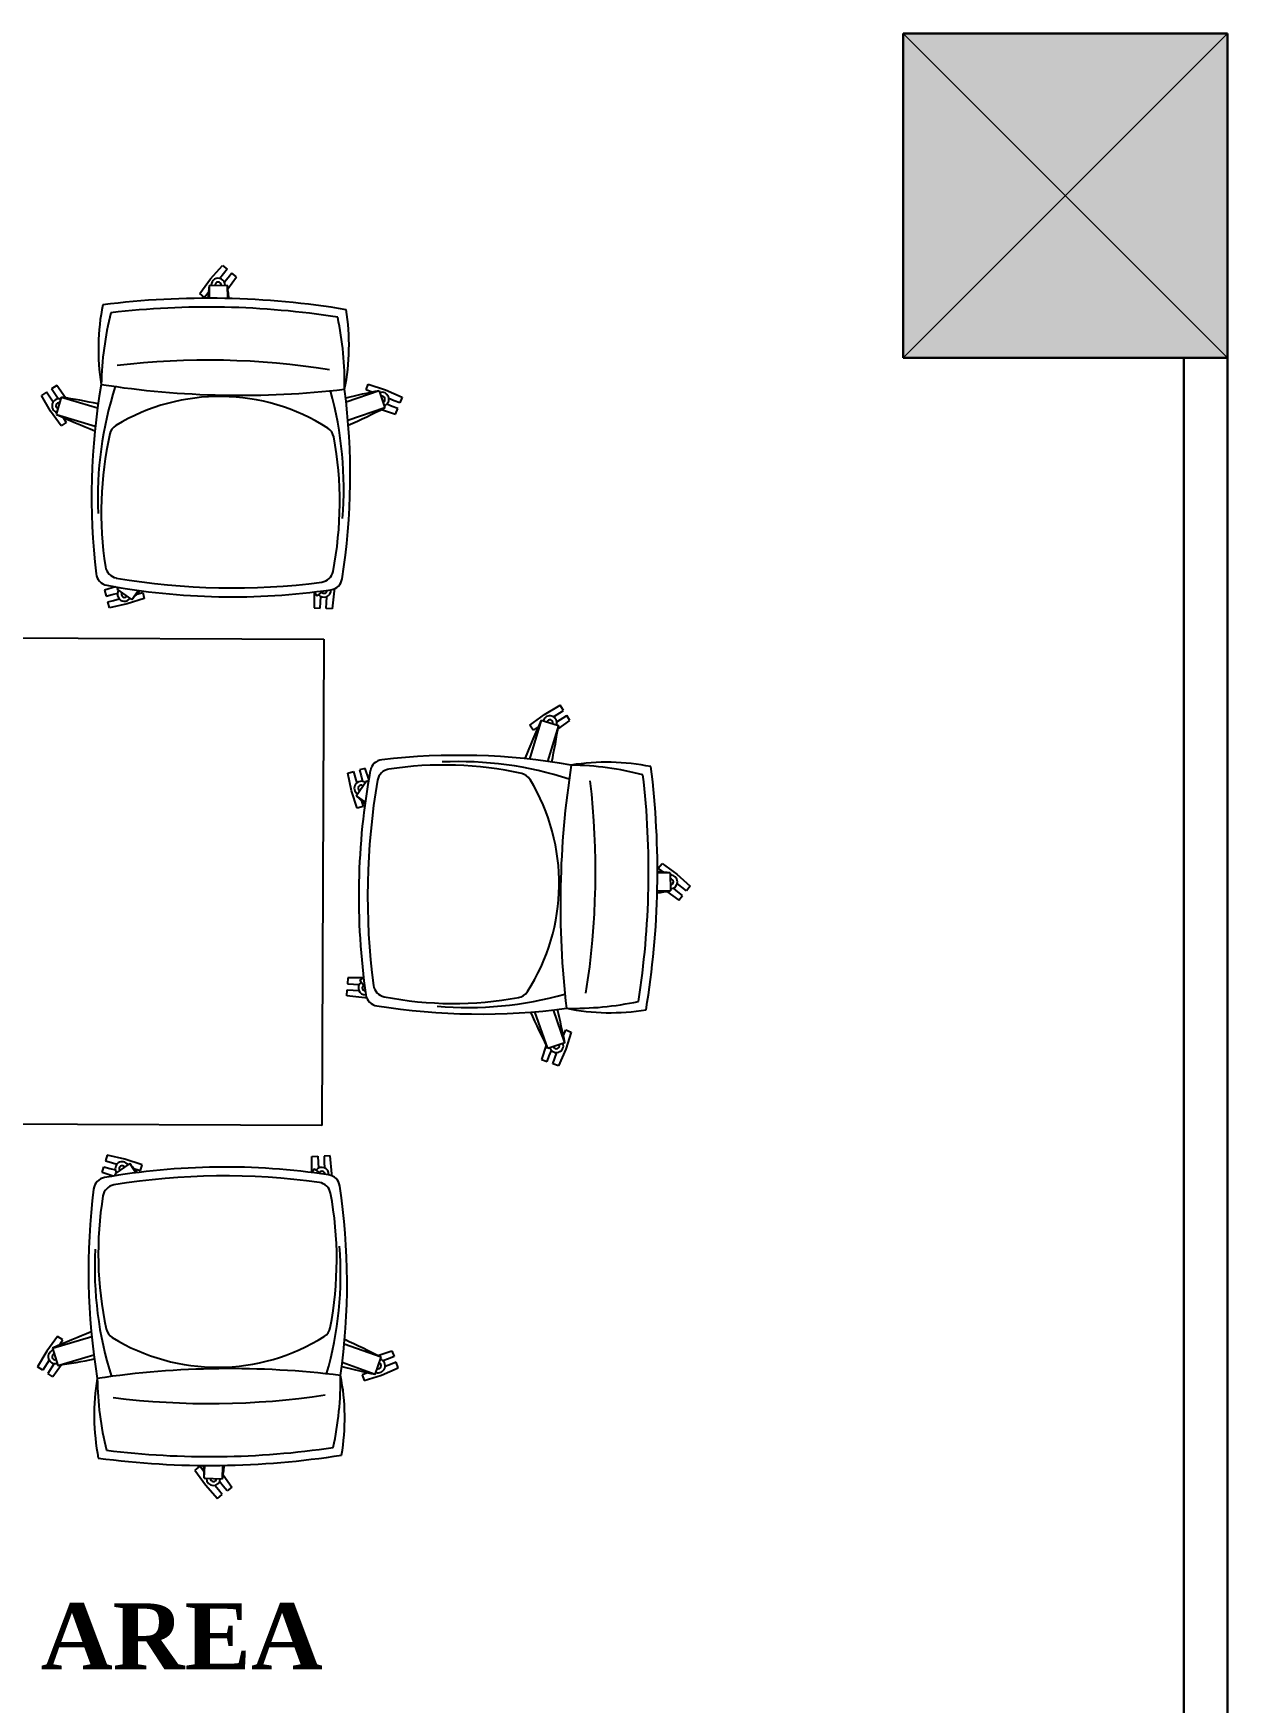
# Model space of a CAD drawing. Header units: inches. Extents: x 327481 to 195042051, y -335014 to 44773228.
# Drawn here: x 370707.5 to 370816.3, y -317054.4 to -316902.4 of the extents above; entities that cross this region are included whole.
import ezdxf

# ---------------------------------------------------------------- set-up
doc = ezdxf.new("R2010")
doc.units = ezdxf.units.IN
doc.header["$MEASUREMENT"] = 0
doc.layers.add('cad-block.com', color=250, linetype='Continuous')
doc.layers.add('center', color=146, linetype='Continuous')
for name, color, linetype, lineweight in [('column 1', 146, 'Continuous', 30), ('furniture', 251, 'Continuous', 13), ('TEXT', 7, 'Continuous', 0), ('WALL', 12, 'Continuous', 30)]:
    doc.layers.add(name, color=color, linetype=linetype, lineweight=lineweight)
doc.styles.get("Standard").update_dxf_attribs({"font": 'times.ttf', "height": 12})

# ---------------------------------------------------------------- blocks, each defined once
blk = doc.blocks.new('COLUMN1')
at = {"layer": 'column 1'}
h = blk.add_hatch(color=256, dxfattribs=at)
h.paths.add_polyline_path([(1, 1), (0, 1), (0.5, 0.5)])
h.paths.add_polyline_path([(1, 1), (0.5, 0.5), (1, 0)])
h.paths.add_polyline_path([(0.5, 0.5), (0, 0), (1, 0)])
h.paths.add_polyline_path([(0.5, 0.5), (0, 1), (0, 0)])
at = {"layer": 'column 1', "lineweight": 0, "ltscale": 0.3}
for p, q in [((0, 1), (1, 0)), ((0, 0), (1, 1))]:
    blk.add_line(p, q, dxfattribs=at)
at = {"layer": 'column 1', "ltscale": 0.3}
for p, q in [((1, 1), (0, 1)), ((0, 1), (0, 0)), ((1, 0), (1, 1)), ((0, 0), (1, 0))]:
    blk.add_line(p, q, dxfattribs=at)
blk = doc.blocks.new('furn031')
at = {"color": 0, "ltscale": 0.7}
for p, q in [((-19.9, -2979.8), (-7.9, 20.2)), ((1092.1, 15.8), (1080.1, -2984.2)), ((-587.7, -2371.7), (-580.2, -2360.3)), ((1652.8, -2380.6), (1645.4, -2369.1)), ((1080.1, -2984.2), (-19.9, -2979.8)), ((895.9, -3540.6), (907.4, -3533.2))]:
    blk.add_line(p, q, dxfattribs=at)
at = {"color": 0}
for p, q in [((-572.7, -2348.9), (-565.1, -2337.5)), ((-529.9, -2358.4), (-565.1, -2337.5)), ((-560.5, -2391.7), (-587.7, -2371.7)), ((-557.8, -2375.1), (-580.2, -2360.3)), ((-550.3, -2363.7), (-572.7, -2348.9)), ((-522.6, -2371.4), (-561.9, -2383)), ((-496.8, -2382.7), (-529.9, -2358.4)), ((-522.6, -2371.4), (-496.7, -2459.7)), ((1561.9, -2390.9), (1595.1, -2366.9)), ((1595.1, -2366.9), (1630.5, -2346.2)), ((1615.5, -2372.3), (1638, -2357.7)), ((1622.9, -2383.7), (1645.4, -2369.1)), ((1638, -2357.7), (1630.5, -2346.2)), ((-561.9, -2383), (-538, -2464.5)), ((-516.1, -2386.3), (-515.8, -2386.6)), ((-515.8, -2386.6), (-504.4, -2394.1)), ((-504.4, -2394.1), (-496.8, -2382.7)), ((1587.7, -2379.8), (1561.1, -2467.9)), ((1569.3, -2402.3), (1561.9, -2390.9)), ((1580.7, -2394.9), (1569.3, -2402.3)), ((1581.1, -2394.7), (1580.7, -2394.9)), ((1587.7, -2379.8), (1626.9, -2391.7)), ((1626.9, -2391.7), (1602.3, -2473)), ((1625.5, -2400.4), (1652.8, -2380.6)), ((-134.1, -2508), (-126, -2483.7)), ((-126, -2483.7), (-112.9, -2487.3)), ((-112.9, -2487.3), (-116.5, -2500.5)), ((1190.2, -2488.9), (1177.1, -2492.5)), ((1198.1, -2513.3), (1190.2, -2488.9)), ((-128.8, -2511.7), (-133, -2514.6)), ((-105.7, -2545.5), (-128.8, -2511.7)), ((-116.5, -2500.5), (-120, -2513.2)), ((-103.4, -2504.1), (-106.9, -2516.8)), ((-99.7, -2491), (-103.4, -2504.1)), ((-86.6, -2494.6), (-99.7, -2491)), ((-95.5, -2534.6), (-86.6, -2494.6)), ((1150.7, -2499.6), (1163.9, -2496)), ((1159.3, -2539.6), (1150.7, -2499.6)), ((1163.9, -2496), (1167.4, -2509.2)), ((1167.4, -2509.2), (1170.8, -2521.9)), ((1169.4, -2550.6), (1192.8, -2517)), ((1177.1, -2492.5), (1180.6, -2505.7)), ((1180.6, -2505.7), (1184, -2518.4)), ((1192.8, -2517), (1197, -2519.9)), ((-105.7, -2545.5), (-126.5, -2559.8)), ((-117.9, -2556.8), (-121.6, -2569.9)), ((-117.8, -2556.3), (-117.9, -2556.8)), ((-108.4, -2573.6), (-95.5, -2534.6)), ((1171.9, -2578.6), (1159.3, -2539.6)), ((1169.4, -2550.6), (1190.1, -2565)), ((1181.5, -2561.5), (1181.6, -2561.9)), ((1181.6, -2561.9), (1185.1, -2575.1)), ((-121.6, -2569.9), (-108.4, -2573.6)), ((1185.1, -2575.1), (1171.9, -2578.6)), ((-798.4, -2693.1), (-831.7, -2717)), ((-817.1, -2714.2), (-818.2, -2755.1)), ((-817.1, -2714.2), (-788.1, -2715)), ((-800.9, -2712.6), (-800.6, -2712.3)), ((-800.6, -2712.3), (-789.9, -2703.8)), ((-789.9, -2703.8), (-798.4, -2693.1)), ((1852.3, -2714.3), (1860.9, -2703.7)), ((1862.9, -2722.9), (1852.3, -2714.3)), ((1860.9, -2703.7), (1894, -2727.9)), ((-831.7, -2717), (-862.5, -2744.1)), ((-862.5, -2744.1), (-854, -2754.8)), ((-854, -2754.8), (-843.3, -2746.3)), ((-843.3, -2746.3), (-833, -2738.1)), ((-834.8, -2757), (-824.5, -2748.8)), ((1879.5, -2724.9), (1850.5, -2725.5)), ((1863.3, -2723.2), (1862.9, -2722.9)), ((1879.5, -2724.9), (1880.3, -2765.8)), ((1894, -2727.9), (1924.6, -2755.2)), ((1905.4, -2757.2), (1895.2, -2748.9)), ((-845.5, -2765.5), (-834.8, -2757)), ((-837, -2776.2), (-845.5, -2765.5)), ((-809.5, -2756.5), (-837, -2776.2)), ((-818.2, -2755.1), (-787.9, -2756)), ((1880.3, -2765.8), (1850, -2766.4)), ((1871.6, -2767.1), (1898.9, -2787)), ((1896.8, -2767.8), (1886.6, -2759.6)), ((1907.4, -2776.4), (1896.8, -2767.8)), ((1898.9, -2787), (1907.4, -2776.4)), ((1916, -2765.8), (1905.4, -2757.2)), ((1924.6, -2755.2), (1916, -2765.8)), ((-128.8, -2978.2), (-117.4, -2963.5)), ((-128.8, -2978.2), (-117.4, -2963.5)), ((-117.4, -2963.5), (-125.9, -2956.9)), ((-117.4, -2963.5), (-125.9, -2956.9)), ((-123.6, -2957.2), (-89.9, -2957.5)), ((-123.6, -2957.2), (-89.9, -2957.5)), ((-102.9, -2971.7), (-116.1, -2972.3)), ((-102.9, -2971.7), (-116.1, -2972.3)), ((-89.3, -2971.1), (-102.9, -2971.7)), ((-89.3, -2971.1), (-102.9, -2971.7)), ((-89.9, -2957.5), (-89.3, -2971.1)), ((-89.9, -2957.5), (-89.3, -2971.1)), ((1150.3, -2962.4), (1149.6, -2976)), ((1150.3, -2962.4), (1149.6, -2976)), ((1149.6, -2976), (1163.3, -2976.7)), ((1149.6, -2976), (1163.3, -2976.7)), ((1184.1, -2962.4), (1150.3, -2962.4)), ((1184.1, -2962.4), (1150.3, -2962.4)), ((1163.3, -2976.7), (1176.4, -2977.4)), ((1163.3, -2976.7), (1176.4, -2977.4)), ((1177.8, -2968.6), (1186.4, -2962.1)), ((1177.8, -2968.6), (1186.4, -2962.1)), ((1189.1, -2983.5), (1177.8, -2968.6)), ((1189.1, -2983.5), (1177.8, -2968.6)), ((-133.2, -3002.2), (-128.9, -3002.2)), ((-133.2, -3002.2), (-128.9, -3002.2)), ((-128.9, -3002.2), (-88.1, -2998.4)), ((-128.9, -3002.2), (-88.1, -2998.4)), ((-102.3, -2985.3), (-115.5, -2985.9)), ((-102.3, -2985.3), (-115.5, -2985.9)), ((-88.7, -2984.7), (-102.3, -2985.3)), ((-88.7, -2984.7), (-102.3, -2985.3)), ((-88.1, -2998.4), (-88.7, -2984.7)), ((-88.1, -2998.4), (-88.7, -2984.7)), ((1148.2, -3003.3), (1148.9, -2989.6)), ((1148.2, -3003.3), (1148.9, -2989.6)), ((1189, -3007.4), (1148.2, -3003.3)), ((1189, -3007.4), (1148.2, -3003.3)), ((1148.9, -2989.6), (1162.6, -2990.3)), ((1148.9, -2989.6), (1162.6, -2990.3)), ((1162.6, -2990.3), (1175.7, -2991)), ((1162.6, -2990.3), (1175.7, -2991)), ((1193.3, -3007.4), (1189, -3007.4)), ((1193.3, -3007.4), (1189, -3007.4)), ((-582.1, -3100.1), (-555.7, -3026.1)), ((-543.5, -3113.9), (-513.8, -3030.5)), ((269.1, -3076.8), (273.2, -3036)), ((269.1, -3076.8), (273.2, -3036)), ((273.2, -3036), (286.8, -3036.8)), ((273.2, -3036), (286.8, -3036.8)), ((286.1, -3050.4), (285.5, -3063.5)), ((286.1, -3050.4), (285.5, -3063.5)), ((286.8, -3036.8), (286.1, -3050.4)), ((286.8, -3036.8), (286.1, -3050.4)), ((299.8, -3051.1), (299.1, -3064.2)), ((299.8, -3051.1), (299.1, -3064.2)), ((300.5, -3037.5), (299.8, -3051.1)), ((300.5, -3037.5), (299.8, -3051.1)), ((314.1, -3038.2), (300.5, -3037.5)), ((314.1, -3038.2), (300.5, -3037.5)), ((314, -3071.9), (314.1, -3038.2)), ((314, -3071.9), (314.1, -3038.2)), ((697.8, -3059.8), (736.9, -3047.2)), ((736.9, -3047.2), (776.9, -3038.5)), ((767.3, -3055.2), (754.6, -3058.6)), ((780.5, -3051.7), (767.3, -3055.2)), ((776.9, -3038.5), (780.5, -3051.7)), ((1602.7, -3122.4), (1573.7, -3038.8)), ((1641.4, -3109), (1615.6, -3034.7)), ((-583.5, -3071.1), (-596.3, -3075.8)), ((-596.3, -3075.8), (-583.9, -3114.9)), ((-578.8, -3083.8), (-583.5, -3071.1)), ((-578.6, -3084.2), (-578.8, -3083.8)), ((269.1, -3081.1), (269.1, -3076.8)), ((269.1, -3081.1), (269.1, -3076.8)), ((293, -3076.9), (307.9, -3065.6)), ((293, -3076.9), (307.9, -3065.6)), ((307.9, -3065.6), (314.3, -3074.2)), ((307.9, -3065.6), (314.3, -3074.2)), ((701.4, -3072.9), (697.8, -3059.8)), ((714.6, -3069.4), (701.4, -3072.9)), ((725.9, -3057.2), (711.5, -3077.9)), ((715, -3069.3), (714.6, -3069.4)), ((725.9, -3057.2), (759.5, -3080.6)), ((759.5, -3080.6), (756.6, -3084.8)), ((770.8, -3068.4), (758.1, -3071.8)), ((763.2, -3085.9), (787.6, -3078)), ((784, -3064.9), (770.8, -3068.4)), ((787.6, -3078), (784, -3064.9)), ((1638, -3093), (1638.2, -3092.6)), ((1638.2, -3092.6), (1643.1, -3079.9)), ((1643.1, -3079.9), (1655.8, -3084.8)), ((1655.8, -3084.8), (1643.1, -3123.7)), ((-583.9, -3114.9), (-567.6, -3152.5)), ((-582.1, -3100.1), (-543.5, -3113.9)), ((-559.6, -3135), (-564.2, -3122.6)), ((-546.8, -3130.2), (-551.5, -3117.9)), ((-542.1, -3143), (-546.8, -3130.2)), ((-539.5, -3106), (-529.3, -3138.2)), ((1598.8, -3114.5), (1588.3, -3146.6)), ((1641.4, -3109), (1602.7, -3122.4)), ((1605.9, -3138.7), (1610.6, -3126.4)), ((1618.7, -3143.6), (1623.4, -3131.3)), ((1643.1, -3123.7), (1626.5, -3161.3)), ((-567.6, -3152.5), (-554.9, -3147.8)), ((-554.9, -3147.8), (-559.6, -3135)), ((-529.3, -3138.2), (-542.1, -3143)), ((1588.3, -3146.6), (1601, -3151.5)), ((1601, -3151.5), (1605.9, -3138.7)), ((1613.8, -3156.4), (1618.7, -3143.6)), ((1626.5, -3161.3), (1613.8, -3156.4)), ((154.1, -3490.5), (237.7, -3461.5)), ((896.7, -3475.6), (808.6, -3448.9)), ((874.2, -3457.1), (885.6, -3449.7)), ((881.6, -3468.6), (874.2, -3457.1)), ((881.8, -3468.9), (881.6, -3468.6)), ((885.6, -3449.7), (909.6, -3482.9)), ((115.2, -3514.4), (120.1, -3501.6)), ((120.1, -3501.6), (132.9, -3506.5)), ((129.9, -3476.1), (125, -3488.9)), ((125, -3488.9), (137.7, -3493.7)), ((162, -3486.6), (129.9, -3476.1)), ((132.9, -3506.5), (145.2, -3511.2)), ((137.7, -3493.7), (150, -3498.5)), ((167.5, -3529.2), (154.1, -3490.5)), ((167.5, -3529.2), (241.8, -3503.4)), ((884.8, -3514.8), (803.5, -3490.1)), ((896.7, -3475.6), (884.8, -3514.8)), ((904.2, -3503.3), (918.8, -3525.8)), ((909.6, -3482.9), (930.3, -3518.3)), ((152.7, -3530.9), (115.2, -3514.4)), ((191.7, -3543.6), (152.7, -3530.9)), ((183.4, -3525.9), (183.8, -3526)), ((183.8, -3526), (196.6, -3530.9)), ((196.6, -3530.9), (191.7, -3543.6)), ((876.1, -3513.3), (895.9, -3540.6)), ((892.7, -3510.7), (907.4, -3533.2)), ((918.8, -3525.8), (930.3, -3518.3)), ((509.3, -3759.4), (489.5, -3786.7)), ((510.6, -3768.1), (510, -3737.8)), ((551.6, -3767.3), (510.6, -3768.1)), ((572.8, -3748.7), (548.6, -3781.9)), ((551.6, -3767.3), (551, -3738.3)), ((553.3, -3751.1), (553.6, -3750.8)), ((553.6, -3750.8), (562.2, -3740.1)), ((562.2, -3740.1), (572.8, -3748.7)), ((489.5, -3786.7), (500.1, -3795.2)), ((500.1, -3795.2), (508.6, -3784.6)), ((508.6, -3784.6), (516.9, -3774.4)), ((510.7, -3803.8), (519.3, -3793.2)), ((521.3, -3812.4), (510.7, -3803.8)), ((519.3, -3793.2), (527.5, -3783)), ((548.6, -3781.9), (521.3, -3812.4))]:
    blk.add_line(p, q, dxfattribs=at)
for centre, radius, start, end in [((-542.3, -2377.2), 15.7, 16.3898, 196.3898), ((-542.3, -2377.2), 6.83, 16.3898, 196.3898), ((-2758.9, -3359.5), 2444.8, 21.6189, 23.8375), ((1607.3, -2385.7), 15.7, 343.1552, 163.1552), ((1853.2, -2003), 2444.8, 188.942, 190.911), ((3816.1, -3385.6), 2444.8, 155.7075, 157.9261), ((1607.3, -2385.7), 6.83, 343.1552, 163.1552), ((-785.1, -1992.5), 2444.8, 348.634, 350.603), ((978.9, -4691.2), 2444.8, 116.942, 117.0556), ((-117.2, -2528.6), 15.7, 304.3898, 124.3898), ((-117.2, -2528.6), 6.83, 304.3898, 124.3898), ((1181.1, -2533.8), 15.7, 55.1552, 235.1552), ((1181.1, -2533.8), 6.83, 55.1552, 235.1552), ((67.8, -4687.6), 2444.8, 62.4894, 62.603), ((-1736.4, -724), 2444.8, 311.2015, 311.8375), ((2814.6, -742.1), 2444.8, 227.7075, 228.3435), ((-568.4, -5146.3), 2444.8, 95.1543, 95.8375), ((-817.7, -2734.7), 15.7, 88.3898, 268.3898), ((-817.7, -2734.7), 6.83, 88.3898, 268.3898), ((1611.5, -5155), 2444.8, 83.7075, 84.3907), ((1879.9, -2745.4), 15.7, 271.1552, 91.1552), ((1879.9, -2745.4), 6.83, 271.1552, 91.1552), ((-433.3, -340.8), 2444.8, 260.942, 261.6627), ((1514.6, -348.5), 2444.8, 277.8823, 278.603), ((-129.9, -2979.7), 15.7, 264.981, 52.3898), ((-129.9, -2979.7), 15.7, 264.981, 52.3898), ((-129.9, -2979.7), 6.83, 269.5295, 52.3898), ((-129.9, -2979.7), 6.83, 269.5295, 52.3898), ((-1847.9, -4690.5), 2444.8, 44.942, 45.2163), ((-1847.9, -4690.5), 2444.8, 44.942, 45.2163), ((1190.2, -2984.9), 15.7, 127.1552, 274.564), ((1190.2, -2984.9), 15.7, 127.1552, 274.564), ((2894.6, -4709.3), 2444.8, 134.3287, 134.603), ((2894.6, -4709.3), 2444.8, 134.3287, 134.603), ((1190.2, -2984.9), 6.83, 127.1552, 270.0155), ((1190.2, -2984.9), 6.83, 127.1552, 270.0155), ((1807.9, -3615.2), 2444.8, 166.0288, 167.8375), ((-2720.8, -2001.8), 2444.8, 332.942, 335.0909), ((742.7, -3068.9), 15.7, 325.1552, 145.1552), ((3788.7, -2027.6), 2444.8, 204.4541, 206.603), ((-752.6, -3605.1), 2444.8, 11.7075, 13.5162), ((291.5, -3078), 15.7, 37.1552, 184.564), ((291.5, -3078), 15.7, 37.1552, 184.564), ((291.5, -3078), 6.83, 37.1552, 180.0155), ((291.5, -3078), 6.83, 37.1552, 180.0155), ((-1432.8, -4782.4), 2444.8, 44.3287, 44.603), ((-1432.8, -4782.4), 2444.8, 44.3287, 44.603), ((2534.4, -4702.4), 2444.8, 137.7075, 138.3435), ((742.7, -3068.9), 6.83, 325.1552, 145.1552), ((-1411.1, -1955.6), 2444.8, 332.4894, 332.603), ((-562.8, -3107), 15.7, 160.3898, 340.3898), ((-562.8, -3107), 6.83, 160.3898, 340.3898), ((1622.1, -3115.7), 15.7, 199.1552, 19.1552), ((1622.1, -3115.7), 6.83, 199.1552, 19.1552), ((1248.9, -5676.5), 2444.8, 114.4541, 116.603), ((-109.1, -5703.9), 2444.8, 65.7075, 67.9261), ((160.8, -3509.9), 15.7, 109.1552, 289.1552), ((160.8, -3509.9), 6.83, 109.1552, 289.1552), ((1284, -1102.7), 2444.8, 258.634, 260.603), ((890.8, -3495.2), 15.7, 253.1552, 73.1552), ((890.8, -3495.2), 6.83, 253.1552, 73.1552), ((-328.6, -1135.2), 2444.8, 281.7075, 283.5162), ((2928, -3402.4), 2444.8, 187.8823, 188.603), ((531.1, -3767.7), 15.7, 181.1552, 1.1552), ((531.1, -3767.7), 6.83, 181.1552, 1.1552), ((-1878.5, -3499.3), 2444.8, 353.7075, 354.3907)]:
    blk.add_arc(centre, radius, start, end, dxfattribs=at)
at = {"color": 0, "ltscale": 0.7}
for centre, radius, start, end in [((-348.5, -3937.1), 1484.8, 82.8293, 99.4123), ((1112.5, -2726.6), 1900.6, 172.3771, 189.0157), ((-675.3, -2969.6), 504.3, 80.4156, 100.9771), ((-582.7, -3185.2), 712.9, 90.6964, 103.8685), ((-2606.9, -2771.8), 2037.7, 352.9402, 8.4526), ((-342.8, -3277.3), 810.7, 86.9159, 107.5183), ((-309.6, -3284), 809.5, 80.7012, 102.1152), ((-183.6, -2514.8), 30, 9.3724, 80.7012), ((-166.9, -2493.7), 30, 10.0489, 82.8293), ((-1672.4, -2760.5), 1558.9, 351.3438, 10.0489), ((1231.1, -2499.3), 30, 96.7157, 169.4961), ((1401.2, -3944.1), 1484.8, 80.1327, 96.7157), ((1367.4, -3290.7), 809.5, 77.4298, 98.8438), ((1400.8, -3284.2), 810.7, 72.0267, 92.6291), ((3668.7, -2796.8), 2037.7, 171.0924, 186.6048), ((1735.7, -2979.1), 504.3, 78.5678, 99.1294), ((1641.3, -3194), 712.9, 75.6765, 88.8486), ((-50.2, -2722), 1900.6, 350.5293, 7.1679), ((1112.5, -2726.6), 1880.6, 172.8652, 188.5275), ((1112.5, -2726.6), 1760.6, 172.8652, 188.5275), ((-113.1, -2743.8), 453, 148.3572, 212.2124), ((-473.2, -2521.9), 30, 102.1152, 148.3572), ((-1672.4, -2760.5), 1538.9, 352.0204, 9.3724), ((2734.3, -2778), 1558.9, 169.4961, 188.2012), ((2734.3, -2778), 1538.9, 170.1726, 187.5246), ((1247.6, -2520.5), 30, 98.8438, 170.1726), ((1537.1, -2529.9), 30, 31.1878, 77.4298), ((1175.3, -2748.9), 453, 327.3326, 31.1878), ((-50.2, -2722), 1760.6, 351.0175, 6.6798), ((-50.2, -2722), 1880.6, 351.0175, 6.6798), ((-178.1, -2970), 30, 280.6916, 352.0204), ((1238.5, -2975.6), 30, 187.5246, 258.8534), ((-593.3, -2309.4), 712.9, 257.5242, 270.6964), ((-355.8, -2211.6), 810.7, 253.8744, 274.4769), ((-471, -2969.3), 30, 212.2124, 259.0364), ((-322.7, -2204), 809.5, 259.0364, 280.6916), ((-160.9, -2990.6), 30, 278.5634, 351.3438), ((1221.1, -2996.1), 30, 188.2012, 260.9816), ((1389.2, -2210.8), 809.5, 258.8534, 280.5086), ((1422.2, -2218.6), 810.7, 265.0681, 285.6706), ((1531.3, -2977.2), 30, 280.5086, 327.3326), ((1658.9, -2318.4), 712.9, 268.8486, 282.0208), ((-680.7, -2527.2), 504.3, 260.4156, 280.9771), ((-377.5, -1552), 1484.8, 261.9804, 278.5634), ((1449.1, -1559.3), 1484.8, 260.9816, 277.5646), ((1744.6, -2536.9), 504.3, 258.5678, 279.1294), ((280.4, -3108.9), 30, 98.2012, 170.9816), ((498.5, -4622.1), 1558.9, 79.4961, 98.2012), ((498.5, -4622.1), 1538.9, 80.1726, 97.5246), ((777.2, -3118.9), 30, 6.7157, 79.4961), ((1717.2, -3337), 1484.8, 170.9816, 187.5646), ((1065.7, -3277), 809.5, 168.8534, 190.5086), ((300.9, -3126.3), 30, 97.5246, 168.8534), ((756, -3135.4), 30, 8.8438, 80.1726), ((-14.2, -3255.3), 809.5, 347.4298, 8.8438), ((-667.6, -3289), 1484.8, 350.1327, 6.7157), ((1057.9, -3310), 810.7, 175.0681, 195.6706), ((-7.7, -3288.6), 810.7, 342.0267, 2.6291), ((299.3, -3419.1), 30, 190.5086, 237.3326), ((746.6, -3424.9), 30, 301.1878, 347.4298), ((527.6, -3063.1), 453, 237.3326, 301.1878), ((739.6, -3632.4), 504.3, 168.5678, 189.1294), ((958.1, -3546.7), 712.9, 178.8486, 192.0208), ((479.7, -5556.6), 2037.7, 81.0924, 96.6048), ((82.4, -3529.1), 712.9, 345.6765, 358.8486), ((297.3, -3623.5), 504.3, 348.5678, 9.1294), ((554.5, -1837.7), 1760.6, 261.0175, 276.6798), ((554.5, -1837.7), 1880.6, 261.0175, 276.6798), ((554.5, -1837.7), 1900.6, 260.5293, 277.1679)]:
    blk.add_arc(centre, radius, start, end, dxfattribs=at)

msp = doc.modelspace()

# ---------------------------------------------------------------- linework, layer by layer
at = {"layer": 'furniture'}
msp.add_line((370786.71, -316902.373), (370786.71, -316906.373), dxfattribs=at)
at = {"layer": 'WALL'}
for p, q in [((370816.254, -316902.373), (370812.254, -316902.373)), ((370812.254, -317168.265), (370812.254, -316931.917)), ((370816.254, -317168.265), (370816.254, -316931.917))]:
    msp.add_line(p, q, dxfattribs=at)

# ---------------------------------------------------------------- block references
at = {"layer": 'cad-block.com', "xscale": 0.04029472659091918, "yscale": 0.04029472659091918, "zscale": 0.04029472659091918, "rotation": 90}
msp.add_blockref('furn031', (370613.702, -317001.059), dxfattribs=at)
at = {"layer": 'center', "xscale": 29.5434782608645, "yscale": 29.5434782608645, "zscale": 39.3913043478359, "rotation": 90}
msp.add_blockref('COLUMN1', (370816.254, -316931.917), dxfattribs=at)

# ---------------------------------------------------------------- texts
at = {"layer": 'TEXT', "color": 0, "insert": (370615.526, -317045.372), "char_height": 6, "width": 215.86234, "attachment_point": 1}
msp.add_mtext('{\\fTimes New Roman|b1|i0|c0|p18;GROUP DISCUSSION AREA}', dxfattribs=at)

doc.saveas('drawing.dxf')
